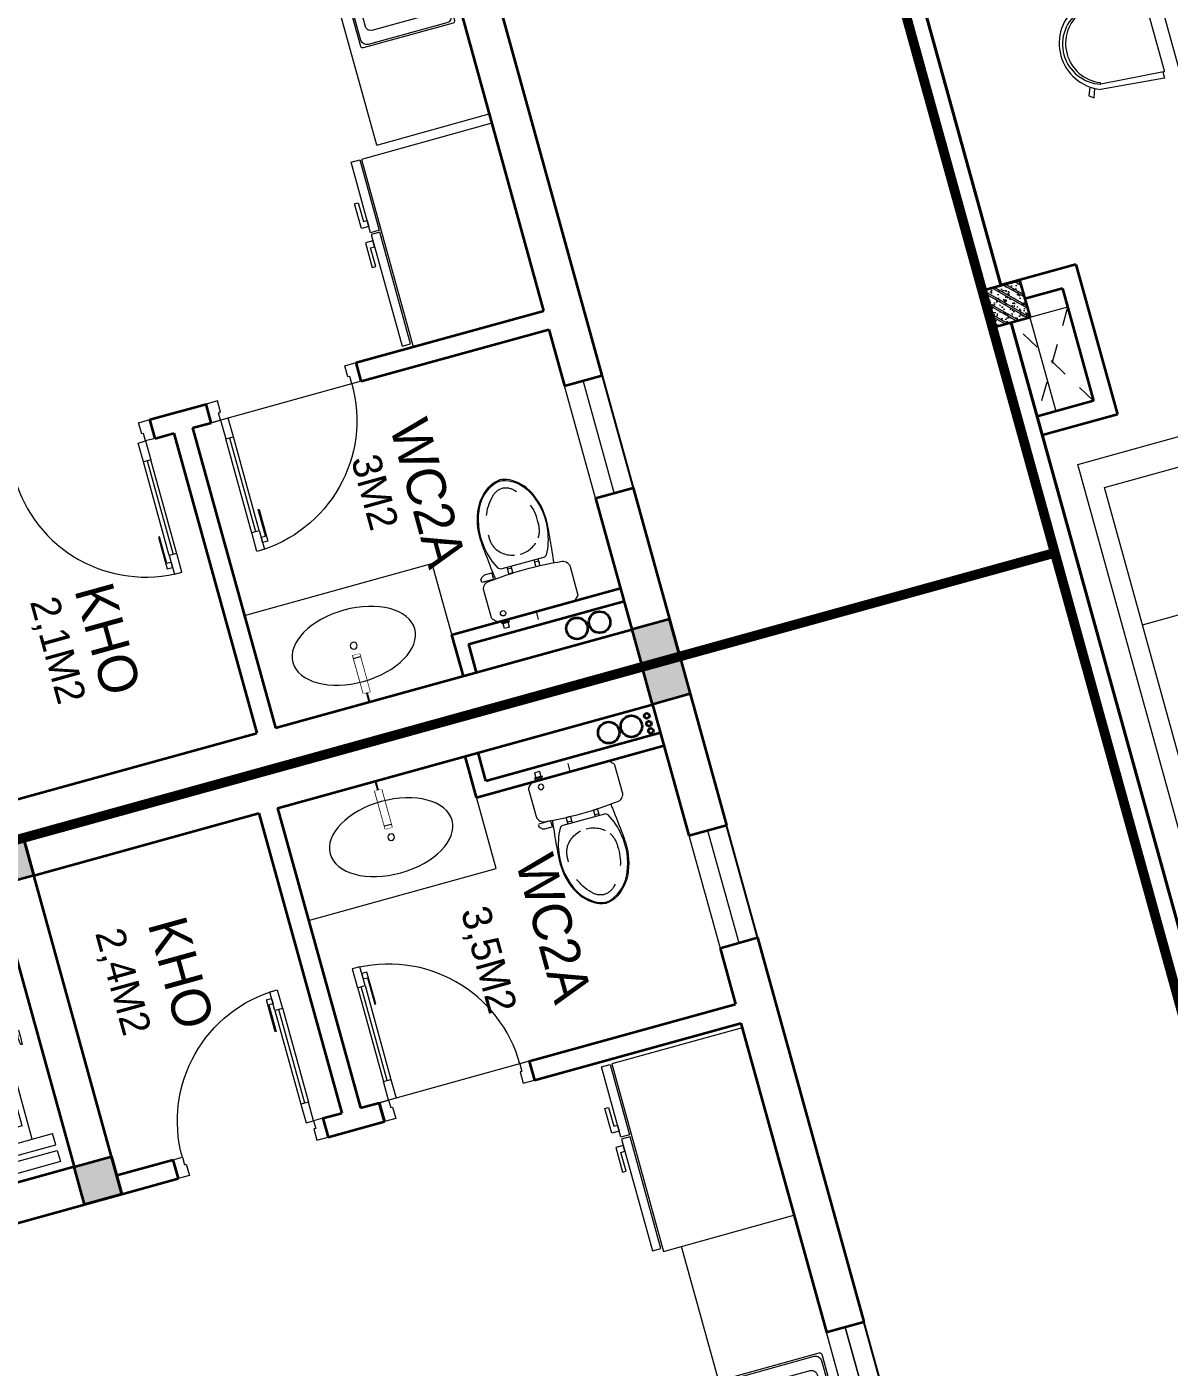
# Model space of a CAD drawing. Header units: metres. Extents: x 568336 to 569219, y 2065964 to 2066430.
# Drawn here: x 568465.94 to 568471.81, y 2066308.08 to 2066314.98 of the extents above; entities that cross this region are included whole.
import ezdxf

# ---------------------------------------------------------------- set-up
doc = ezdxf.new("R2010")
doc.units = ezdxf.units.M
for name, pattern in [('$AUDIT_BAD_LTYPE2', [0]), ('HIDDEN', [0.375, 0.25, -0.125]), ('xref-thap C (mb tang 32-2)$0$HIDDEN', [0.375, 0.25, -0.125])]:
    doc.linetypes.add(name, pattern=pattern)
doc.layers.get('0').update_dxf_attribs({"linetype": 'CONTINUOUS'})
doc.layers.get('DEFPOINTS').update_dxf_attribs({"linetype": 'CONTINUOUS'})
doc.layers.add('-AREA', color=2, linetype='CONTINUOUS', plot=False)
for name, color, linetype, lineweight in [('-CONCRETE', 1, 'CONTINUOUS', 35), ('-DIM', 9, 'CONTINUOUS', 13), ('-DOOR', 137, 'CONTINUOUS', 9), ('-FURNITURE', 46, 'CONTINUOUS', 9), ('-HATCH', 8, 'CONTINUOUS', 5), ('-HIDE', 3, 'HIDDEN', 13), ('-LINE1', 7, 'CONTINUOUS', 18), ('-LINE2', 252, 'CONTINUOUS', 9), ('-STEEL1', 1, 'CONTINUOUS', 35), ('-TEXT', 7, 'CONTINUOUS', 15), ('-WALL', 4, 'CONTINUOUS', 35), ('TEXT25', 2, 'CONTINUOUS', 13)]:
    doc.layers.add(name, color=color, linetype=linetype, lineweight=lineweight)
doc.layers.add('-RANH GIOI LO DAT', color=12, linetype='CONTINUOUS')
doc.styles.add('T1', font='', dxfattribs={"height": 200})
doc.styles.add('vnavanth', font='', dxfattribs={"width": 0.8})
doc.styles.get('T1').set_extended_font_data('VNgeometric Light')
doc.styles.get('vnavanth').set_extended_font_data('.VnAvantH')

# ---------------------------------------------------------------- blocks, each defined once
blk = doc.blocks.new('X-5M-DH-2-CORE$0$A$C75E80C28')
at = {"layer": '-LINE2', "linetype": 'Continuous', "ltscale": 2}
for p, q in [((-510.0000099998433, -21.5000000000291), (-510.0000099998579, -50.60000000000582)), ((-506.8000099998899, -21.5000000000291), (-510.0000099998433, -21.5000000000291)), ((-506.8000099998899, -21.5000000000291), (-506.8000099999044, -50.60000000000582)), ((-456.2000100000296, -56.79999999998836), (-500.6000099999364, -56.80000000001746)), ((-456.2000100000441, -60), (-500.600009999951, -60.0000000000291)), ((-453.2000100000441, -63), (-453.2000100000296, -67)), ((-450.0000099998579, -63), (-450.0000099998433, -67)), ((450.0000100000616, -63), (450.0000100000761, -67)), ((453.200010000015, -63), (453.2000100000296, -67)), ((456.2000100000296, -56.79999999998836), (500.6000100000529, -56.79999999998836)), ((456.200010000015, -60), (500.6000100000383, -60)), ((506.8000100001227, -21.5), (510.0000100000761, -21.5)), ((506.8000100001227, -21.5), (506.8000100001082, -50.59999999997672)), ((510.0000100000761, -21.5), (510.0000100000616, -50.59999999997672)), ((-556.8000102631631, -112.4999999912397), (-560.0000102631166, -112.4999999912397)), ((-510.0000099998579, -108.5000000000291), (-510.0000099998433, -79.39999999999418)), ((-506.8000099999044, -108.5000000000291), (-506.8000099998899, -79.39999999999418)), ((-456.2000100000296, -70), (-500.6000099999364, -70.0000000000291)), ((-456.2000100000296, -73.19999999995343), (-500.6000099999364, -73.19999999998254)), ((456.2000100000296, -70), (500.6000100000529, -70)), ((456.2000100000296, -73.19999999995343), (500.6000100000529, -73.19999999995343)), ((456.800009736864, -112.4999999912397), (460.0000097368174, -112.4999999912397)), ((506.8000100001227, -108.5), (506.8000100001227, -79.39999999996508)), ((510.0000100000761, -108.5), (510.0000100000761, -79.39999999996508)), ((-731.0000002632733, -148.9999999649008), (730.9999997367267, -148.9999999649299)), ((-731.0000002698944, -1304.999999934109), (-731.0000002632733, -148.9999999649008)), ((-700.0000002632733, -178.9999999649008), (699.9999997367267, -178.9999999649299)), ((-700.0000002699089, -1224.999999934109), (-700.0000002632733, -178.9999999649008)), ((699.9999997300911, -1224.999999934109), (699.9999997367267, -178.9999999649299)), ((730.9999997301056, -1304.999999934109), (730.9999997367267, -148.9999999649299)), ((-700.0000002699089, -1224.999999934109), (-400.0000002699089, -1224.999999934138)), ((-400.0000002698944, -1304.999999934138), (-400.0000002699089, -1224.999999934138)), ((699.9999997300911, -1224.999999934109), (399.9999997300911, -1224.999999934109)), ((399.9999997301056, -1304.999999934109), (399.9999997300911, -1224.999999934109)), ((839.9999997301056, -1304.999999934109), (-840.0000002698944, -1304.999999934109)), ((-840.0000002698944, -1364.999999934109), (-840.0000002698944, -1304.999999934109)), ((424.9999997301056, -1308.999999934109), (-425.0000002698944, -1308.999999934109)), ((-425.0000002699089, -1342.999999934109), (-425.0000002698944, -1308.999999934109)), ((-2.6989437174052e-07, -1308.999999934109), (-2.699089236557484e-07, -1342.999999934109)), ((424.9999997300911, -1342.999999934109), (424.9999997301056, -1308.999999934109)), ((839.9999997301056, -1364.999999934109), (839.9999997301056, -1304.999999934109)), ((839.9999997301056, -1364.999999934109), (-840.0000002698944, -1364.999999934109)), ((424.9999997300911, -1342.999999934109), (-425.0000002699089, -1342.999999934109)), ((839.9999997301056, -1394.999999934109), (-840.0000002698944, -1394.999999934109)), ((-840.0000002698944, -1394.999999934109), (-840.0000002698944, -1454.999999934109)), ((429.9999997300911, -1405.999999934138), (-430.0000002699089, -1405.999999934109)), ((-430.0000002699089, -1405.999999934109), (-430.0000002698944, -1445.999999934109)), ((429.9999997301056, -1445.999999934138), (-430.0000002698944, -1445.999999934109)), ((-2.699089236557484e-07, -1405.999999934109), (-2.6989437174052e-07, -1445.999999934109)), ((429.9999997300911, -1405.999999934138), (429.9999997301056, -1445.999999934138)), ((839.9999997301056, -1394.999999934109), (839.9999997301056, -1454.999999934109)), ((-840.0000002698944, -1454.999999934109), (-435.0000002698944, -1454.999999934109)), ((-435.0000002698944, -1449.999999934109), (-435.0000002699089, -1459.999999934109)), ((-435.0000002698944, -1449.999999934109), (-400.0000002698944, -1449.999999934138)), ((-435.0000002699089, -1459.999999934109), (-425.0000002699089, -1459.999999934109)), ((-435.0000002698653, -1489.999999934109), (-435.0000002698653, -1499.999999934109)), ((-435.0000002698653, -1489.999999934109), (-425.0000002698653, -1489.999999934109)), ((-435.0000002698653, -1499.999999934109), (-400.0000002698653, -1499.999999934138)), ((-433.4000002698012, -1451.599999934086), (-433.4000002698012, -1458.399999934074)), ((-433.4000002698012, -1451.599999934086), (-401.6000002697547, -1451.599999934086)), ((-433.4000002698012, -1458.399999934074), (-425.0000002698944, -1458.399999934074)), ((-433.4000002697721, -1491.599999934086), (-433.4000002697721, -1498.399999934074)), ((-433.4000002697721, -1491.599999934086), (-425.0000002698653, -1491.599999934086)), ((-433.4000002697721, -1498.399999934074), (-401.6000002697256, -1498.399999934074)), ((-425.0000002698944, -1458.399999934074), (-425.0000002699089, -1459.999999934109)), ((-425.0000002698653, -1489.999999934109), (-425.0000002698653, -1491.599999934086)), ((-401.6000002697547, -1451.599999934086), (-401.6000002697256, -1498.399999934074)), ((399.9999997301056, -1449.999999934109), (-400.0000002698944, -1449.999999934138)), ((-400.0000002698944, -1449.999999934138), (-400.0000002698653, -1499.999999934138)), ((399.9999997301056, -1449.999999934109), (399.9999997301347, -1499.999999934109)), ((434.9999997301056, -1449.999999934109), (399.9999997301056, -1449.999999934109)), ((434.9999997301347, -1499.999999934109), (399.9999997301347, -1499.999999934109)), ((401.5999997301988, -1451.599999934086), (401.5999997302279, -1498.399999934074)), ((433.3999997302453, -1451.599999934086), (401.5999997301988, -1451.599999934086)), ((433.3999997302744, -1498.399999934074), (401.5999997302279, -1498.399999934074)), ((433.3999997302453, -1458.399999934074), (424.9999997301056, -1458.399999934074)), ((424.9999997301056, -1458.399999934074), (424.9999997301056, -1459.999999934109)), ((434.9999997301056, -1459.999999934109), (424.9999997301056, -1459.999999934109)), ((424.9999997301347, -1489.999999934109), (424.9999997301347, -1491.599999934086)), ((434.9999997301347, -1489.999999934109), (424.9999997301347, -1489.999999934109)), ((433.3999997302744, -1491.599999934086), (424.9999997301347, -1491.599999934086)), ((433.3999997302453, -1451.599999934086), (433.3999997302453, -1458.399999934074)), ((433.3999997302744, -1491.599999934086), (433.3999997302744, -1498.399999934074)), ((434.9999997301056, -1449.999999934109), (434.9999997301056, -1459.999999934109)), ((839.9999997301056, -1454.999999934109), (434.9999997301056, -1454.999999934109)), ((434.9999997301347, -1489.999999934109), (434.9999997301347, -1499.999999934109))]:
    blk.add_line(p, q, dxfattribs=at)
for points in [[(-450.0000000000146, 0), (-450, -130), (450, -130), (449.9999999999854, 0)], [(-200, -29), (200.0000000001164, -29), (200.0000000001164, -101), (-200, -101)], [(-36.0000002632587, -583.9999999649008), (35.9999997367413, -583.9999999649008), (35.99999973675585, -983.9999999649008), (-36.00000026324415, -983.9999999649008)]]:
    blk.add_lwpolyline(points, close=True, dxfattribs=at)
for points in [[(-780.0000002632587, -788.9999999649008), (-751.0000002632587, -788.9999999649299, 0.414213562373095), (-750.0000002632733, -787.9999999649008), (-750.0000002632587, -783.9999999649008), (-750.0000002632587, -779.9999999649008, 0.414213562373095), (-751.0000002632733, -778.9999999649299), (-780.0000002632733, -778.9999999649881, -0.2569775838576673), (-784.1207396915852, -781.9399999648449), (-797.9000002631656, -781.939999964874, -0.414213562373095), (-800.9000002631656, -778.939999964874), (-804.0000002632587, -749.4999999649008, 0.414213562373095), (-807.0000002632587, -746.4999999649008), (-812.0000002632587, -746.4999999649008), (-812.0000002632587, -783.9999999649008), (-812.0000002632587, -821.4999999649008), (-807.0000002632587, -821.4999999649008, 0.414213562373095), (-804.0000002632587, -818.4999999649008), (-800.9000002631656, -789.0599999648693, -0.414213562373095), (-797.9000002631656, -786.0599999648693), (-784.1207396915852, -786.0599999648402, -0.2569775838576673), (-780.0000002632587, -788.9999999647553)], [(779.9999997367413, -788.9999999649299), (750.9999997367413, -788.9999999649008, -0.414213562373095), (749.9999997367267, -787.9999999649299), (749.9999997367413, -783.9999999649299), (749.9999997367413, -779.9999999649299, -0.414213562373095), (750.9999997367267, -778.9999999649008), (779.9999997368432, -778.9999999650172, 0.2569775838576673), (784.1207391653006, -781.939999964874), (797.899999736881, -781.9399999648449, 0.414213562373095), (800.899999736881, -778.9399999648449), (803.9999997367413, -749.4999999649008, -0.414213562373095), (806.9999997367413, -746.4999999649008), (811.9999997367413, -746.4999999649008), (811.9999997367413, -783.9999999649008), (811.9999997367413, -821.4999999649008), (806.9999997367413, -821.4999999649008, -0.414213562373095), (803.9999997367413, -818.4999999649008), (800.899999736881, -789.0599999648402, 0.414213562373095), (797.899999736881, -786.0599999648402), (784.1207391653006, -786.0599999648693, 0.2569775838576672), (779.9999997368577, -788.9999999647844)]]:
    blk.add_lwpolyline(points, format="xyb", dxfattribs=at)
for centre, radius, start, end in [((-500.600009999951, -50.60000000000582), 9.400000000001475, 180, 270), ((-500.600009999951, -50.60000000000582), 6.200000000004374, 180, 270), ((-456.2000100000441, -63), 6.19999999999713, 0, 90), ((-456.2000100000441, -63), 3.000000000000045, 0, 90), ((-456.2000100000296, -67), 6.20000000000076, 270, 0), ((-456.2000100000296, -67), 2.999999999999834, 270, 0), ((456.200010000015, -63), 6.19999999999713, 90, 180), ((456.2000100000296, -67), 6.20000000000076, 180, 270), ((456.200010000015, -63), 3.000000000000045, 90, 180), ((456.2000100000296, -67), 2.999999999999834, 180, 270), ((500.6000100000383, -50.59999999997672), 6.200000000004374, 270, 0), ((500.6000100000383, -50.59999999997672), 9.400000000001475, 270, 0), ((-500.6000099999364, -79.39999999999418), 9.399999999997844, 90, 180), ((-500.6000099999364, -79.39999999999418), 6.19999999999734, 90, 180), ((500.6000100000529, -79.39999999996508), 9.399999999997844, 0, 90), ((500.6000100000529, -79.39999999996508), 6.19999999999734, 0, 90)]:
    blk.add_arc(centre, radius, start, end, dxfattribs=at)
blk = doc.blocks.new('A$C5C575821')
at = {"layer": '-CONCRETE'}
h = blk.add_hatch(color=256, dxfattribs=at)
h.dxf.hatch_style = 1
h.paths.add_polyline_path([(-0.00237559899687767, 200.0000000000146), (-0.00237559899687767, 1.455191522836685e-11), (199.9976244010031, 1.455191522836685e-11), (199.9976244010031, 200.0000000000146)])
blk.add_lwpolyline([(-0.00237559899687767, 1.455191522836685e-11), (199.9976244010031, 1.455191522836685e-11), (199.9976244010031, 200.0000000000146), (-0.00237559899687767, 200.0000000000146)], close=True, dxfattribs=at)
blk = doc.blocks.new('A$C3F71457E')
at = {"layer": '-CONCRETE'}
blk.add_lwpolyline([(-8.760252967476845e-09, -100.0000002632005), (0, 400), (-1500, 400.0000000000582), (-1500.00000001755, -1399.999999999942), (-1.754960976541042e-08, -1400), (-7.895869202911854e-08, -900.0000002632005), (199.9999999912397, -900.0000002982852), (199.9999999824504, -1600), (-1700.00000001755, -1600), (-1700, 600), (200, 600), (199.9999999912397, -100.0000002982852), (6.140908226370811e-08, -100.0000002632005)], dxfattribs=at)
at = {"layer": '-LINE1'}
blk.add_line((-7.895869202911854e-08, -900.0000002632005), (-8.760252967476845e-09, -100.0000002632005), dxfattribs=at)
at = {"layer": '-WALL'}
for p in [(-1699.997624401003, 399.9999999999854), (0.00237559899687767, 399.9999999999854), (-1699.997624401081, -1599.999999999959), (0.002375601565972829, -1600.000000021305)]:
    blk.add_blockref('A$C5C575821', p, dxfattribs=at)
at = {"color": 2, "rotation": 90}
blk.add_blockref('X-5M-DH-2-CORE$0$A$C75E80C28', (-1500.00000000876, -499.9999999999418), dxfattribs=at)
blk = doc.blocks.new('A$C18091ED7')
for p, q in [((9.957147995010018e-09, -42.13376978135784), (0, -3.786117304116488e-07)), ((146.1412317672475, -26.59467297248193), (179.181621938591, -26.59467296488583)), ((146.1412317672475, -26.59467297248193), (146.1412317680188, -30.17859706786112)), ((146.1412317680188, -30.17859706786112), (165.7503655985456, -30.17859706340823)), ((153.0594147269658, -36.79204952501459), (146.1412317680188, -30.17859706786112)), ((152.3191092506386, -2.717133611440659e-07), (152.3191092568413, -26.59467297093943)), ((152.3191092506386, -2.717133611440659e-07), (179.1816219322718, -2.654269337654114e-07)), ((153.0594147269658, -36.79204952501459), (165.7503656001572, -36.79204952192958)), ((153.0594147275151, -39.73033438943094), (153.0594147269658, -36.79204952501459)), ((153.0594147275151, -39.73033438943094), (178.4413164740145, -39.73033438349376)), ((153.0594147275151, -39.73033438943094), (178.4413164740145, -39.73033438349376)), ((153.0594147275151, -39.73033438943094), (153.0594147281554, -42.13376974494895)), ((185.3594994290725, -30.17859705851879), (165.7503655985456, -30.17859706340823)), ((178.4413164733487, -36.79204951884458), (165.7503656001572, -36.79204952192958)), ((185.3594994290725, -30.17859705851879), (178.4413164733487, -36.79204951884458)), ((178.4413164733487, -36.79204951884458), (178.4413164740145, -39.73033438349376)), ((178.4413164740145, -39.73033438349376), (178.4413164746547, -42.1337697392446)), ((179.1816219322718, -2.654269337654114e-07), (179.181621938591, -26.59467296488583)), ((179.181621938591, -26.59467296488583), (185.3594994283012, -26.59467296337243)), ((185.3594994283012, -26.59467296337243), (185.3594994290725, -30.17859705851879)), ((-83.25994817525861, -267.3592828898691), (-83.259948167517, -299.9634285944048)), ((-62.88950393904452, -265.3807882612164), (-81.28145355204106, -265.3807882657275)), ((-60.91100931491019, -267.3592828844266), (-60.91100930728498, -299.9634285889624)), ((60.9110093945892, -267.3592828557594), (60.9110094022144, -299.9634285600623)), ((62.88950401780676, -265.3807882316178), (81.2814536308033, -265.3807882273395)), ((83.25994825493763, -267.3592828505498), (83.25994826256283, -299.9634285550856)), ((165.3959958605519, -261.9873972070927), (165.3959958671003, -289.7349902229907)), ((167.8691141396885, -259.5142789271486), (228.0810223811895, -259.5142789128586)), ((230.5541406641933, -274.3229751045001), (230.5541406613593, -261.9873971916386)), ((-83.25994817257379, -278.4883151478134), (-83.25994817046012, -287.6388527823146)), ((-60.91100930959874, -290.0299398849311), (-83.25994816994717, -290.0299398901407)), ((60.91100939990065, -290.029939856031), (83.25994826024908, -290.0299398510542)), ((83.25994825750604, -278.488315108727), (83.2599482596197, -287.6388527429954)), ((167.8691141472664, -292.2081085020036), (206.7175896017579, -292.2081084926904))]:
    blk.add_line(p, q)
for points in [[(230.0000000517721, -218.5046414944518, -0.1374073801801567), (225.4781190853137, -234.6482587013161), (221.7949787454636, -240.7070387715066, -0.2360805181595358), (198.2560902649639, -255.4947853636986, -0.0519608230665726), (-198.2560901437319, -255.4947854572965, -0.236080518165078), (-221.7949786317113, -240.7070388760185), (-225.4781189743626, -234.6482588077488, -0.1374073801809237), (-229.9999999484608, -218.5046416030382), (-229.9999999831671, -71.98694829508895, -0.1989123673786679), (-226.3782021181105, -63.2431547633314), (-208.8906150607545, -45.75556769772083, -0.1989123673792025), (-200.1468215308087, -42.13376982865157), (9.971699910238385e-09, -42.13376978135784), (200.1468215506357, -42.13376973403501, -0.1989123673792025), (208.8906150822841, -45.75556759897154), (226.3782021480001, -63.24315465634572, -0.1989123673791691), (230.0000000170658, -71.98694818626973)], [(144.14367173758, -618.9627606730501, -0.2124047892419209), (26.30999211127346, -734.491494372196, -0.0276853236339062), (-0.5628229983012716, -738.609219571983, -0.0222792448073508), (-26.30999181118386, -734.4914943844487, -0.2124047892421136), (-144.1436714920528, -618.9627607410075, -0.1427957259999892), (-167.2376623962118, -428.0139674870588, -0.0930051380368448), (-127.9331820271946, -309.1271633332653, -0.2564387014614383), (-111.240849547703, -299.9634286007786), (4.746470949612558e-08, -299.9634285748762), (111.2408496426324, -299.9634285482753, -0.2564387014619951), (127.933182126606, -309.1271632729331, -0.0930051380368741), (167.2376625517572, -428.0139674081001, -0.1427957260000456)]]:
    blk.add_lwpolyline(points, format="xyb", close=True)
at = {"linetype": 'xref-thap C (mb tang 32-2)$0$HIDDEN', "ltscale": 100}
blk.add_lwpolyline([(61.00044987679576, -669.0176259216969, -0.1990312026443698), (1.417429302819073e-07, -698.769823720475, -0.1990312026443799), (-61.00044960746891, -669.0176259504806, -0.2189240232571595), (-131.9321382956405, -478.313622940972, -0.1537914605682739), (-112.4681372026971, -403.989815428853, -0.2367011859554165), (5.876427167095244e-08, -347.5870280214876, -0.2367011859554843), (112.4681373467611, -403.9898153757968, -0.1537914605681893), (131.9321384748619, -478.313622878748, -0.2189240232571754)], format="xyb", close=True, dxfattribs=at)
blk.add_circle((165.7503656100234, -78.39166221523192), 13.90362011701458)
for centre, radius, start, end in [((-81.28145355158267, -267.3592828894034), 1.978494623656905, 90.00000001354867, 180.0000000133402), ((-62.88950393858613, -267.3592828848923), 1.978494623656905, 1.334021322268115e-08, 90.00000001354867), ((62.88950401826514, -267.3592828552937), 1.978494623656905, 90.00000001354867, 180.0000000133402), ((81.28145363126168, -267.3592828510155), 1.978494623656905, 1.334021322268115e-08, 90.00000001354867), ((167.8691141402633, -261.9873972065106), 2.473118279571131, 90.00000001354867, 180.0000000133402), ((228.0810223845983, -274.3229751050822), 2.473118279571131, 320.3122930343796, 1.334021322268115e-08), ((167.8691141466952, -289.7349902224087), 2.473118279571131, 180.0000000133402, 270.0000000135486), ((206.717589598069, -276.6690117186226), 15.53909677420133, 270.0000000135486, 306.4658507565522), ((168.3527972659103, -224.7572911087773), 80.08895368617857, 306.4658507565522, 320.3122930343796)]:
    blk.add_arc(centre, radius, start, end)
for points, knots in [([(-155.6468228230951, -259.4535552573798), (-156.6353001506941, -267.2522313103836), (-164.2940232875517, -328.394745314552), (-169.1545302536251, -385.0939582949213), (-183.68571763406, -527.7705276800843), (-135.602968026873, -679.1126648240606), (-50.29344375100118, -735.2493608418445), (-19.70048385594782, -741.0901266933652), (1.531116140540689e-07, -743.6724421556864)], [130.6139379315478, 130.6139379315478, 130.6139379315478, 130.6139379315478, 152.8521090939923, 311.1293507817257, 417.703951170228, 561.3833927516608, 697.6926317810714, 710.812262267882, 710.812262267882, 710.812262267882, 710.812262267882]), ([(155.6468228994709, -259.4535551877343), (156.6353002305841, -267.2522312389628), (164.2940233960289, -328.3947452375724), (169.1545303888706, -385.0939582149149), (183.6857178367027, -527.7705275934422), (135.6029683008201, -679.1126647599449), (50.29344405157826, -735.2493608178338), (19.70048415924612, -741.0901266841101), (1.530679583083838e-07, -743.6724421554536)], [130.613937934949, 130.613937934949, 130.613937934949, 130.613937934949, 152.8521090939923, 311.1293507817257, 417.703951170228, 561.3833927516608, 697.6926317810714, 710.812262267882, 710.812262267882, 710.812262267882, 710.812262267882])]:
    blk.add_open_spline(points, degree=3, knots=knots)
blk = doc.blocks.new('Sink_Cicle')
blk.add_lwpolyline([(17.49999987077899, -50.00226151314564), (-17.49999987077899, -49.99773848685436), (-17.51615354442038, -252.2967581441626), (17.48384613892995, -252.3012811850058)], close=True)
blk.add_circle((0, -300), 17.5)
at = {"layer": 'DEFPOINTS'}
blk.add_line((0, -100), (0, 0), dxfattribs=at)
blk.add_wipeout([(17.499999870775355, -50.00226151314928), (-17.49999987078263, -49.99773848685436), (-17.516153544427652, -252.29675814416623), (17.48384613892631, -252.3012811850058)])
at = {"layer": '-FURNITURE', "linetype": 'Continuous'}
blk.add_ellipse((0, -300), major_axis=(-325, 0), ratio=0.5846153846153846, dxfattribs=at)
blk.add_line((-17.51421511289664, -237.2967582757119), (17.48578462866135, -237.3012813020032))
blk = doc.blocks.new('*U18')
at = {"linetype": '$AUDIT_BAD_LTYPE2'}
for p, q in [((70, 100), (69.99999999999999, 599.9999999999982)), ((89.99999999999999, 599.9999999999982), (90, 100))]:
    blk.add_line(p, q, dxfattribs=at)
for points in [[(49.99999999999999, 599.9999999999982), (89.99999999999999, 599.9999999999982), (89.99999999999999, 699.9999999999982), (49.99999999999999, 699.9999999999982), (49.99999999999999, 599.9999999999982)], [(49.99999999999999, 602.9059272893337), (50, 100)], [(50, 100), (90, 100), (90, 0), (50, 0), (50, 100)]]:
    blk.add_lwpolyline(points)
for points in [[(118.2698876160139, 494.5156181119073), (118.2698876160139, 664.1349438079906), (89.99999999999999, 664.1349438079906), (89.99999999999999, 635.8650561920058), (112.6159100928053, 635.8650561920058), (112.6159100928053, 494.5156181119073)], [(0, 0), (50, 0), (50, -40), (60, -40), (60, -100.0001724930698), (0, -100.0001724930698)], [(799.9999999999982, 7.105427357601134e-15), (749.9999999999982, 7.105427357601134e-15), (749.9999999999982, -40), (739.9999999999982, -40), (739.9999999999982, -100.0001724930698), (799.9999999999982, -100.0001724930698)]]:
    blk.add_lwpolyline(points, close=True)
at = {"linetype": '$AUDIT_BAD_LTYPE2', "ltscale": 0.3}
blk.add_arc((50, 0), 699.9999999999982, 0, 90, dxfattribs=at)
blk = doc.blocks.new('A$C14986441')
at = {"ltscale": 3}
for p, q in [((-250.0000004096655, 420.0579938191804), (-250.0000000046566, -419.9420061808196)), ((239.9999995855615, 430.0579940553871), (-240.0000004144385, 430.0579938240116)), ((249.9999999953434, -419.9420059388503), (249.9999995903345, 420.0579940611497)), ((169.9999996216502, 355.0579940216267), (-170.0000003783498, 355.0579938577721)), ((-200.0000003639143, 325.0579938432784), (-200.0000002492452, 87.48440071480582)), ((199.9999997507548, 87.48440090671647), (199.9999996360857, 325.0579940361204)), ((-191.2132036748226, 66.27119728422258), (-148.7867967832135, 23.84479043312604)), ((-127.5735933431424, 15.05799387820298), (127.5735929142684, 15.05799400119577)), ((148.7867963454919, 23.84479057660792), (191.213203196472, 66.27119746763492)), ((-191.2132036109688, -66.15520958823618), (-148.7867967602797, -23.72880269627785)), ((-127.5735933287069, -14.94200612179702), (127.5735929288203, -14.94200599880423)), ((148.7867963684257, -23.72880255279597), (191.2132032602094, -66.15520940389251)), ((-200.0000000505825, -324.9420061567216), (-200.0000001650769, -87.36841302824905)), ((199.9999998349231, -87.36841283540707), (199.9999999494175, -324.9420059638796)), ((169.9999999639113, -354.9420059783733), (-170.0000000360887, -354.9420061422279)), ((-240, -429.9420061759884), (240, -429.9420059446129))]:
    blk.add_line(p, q, dxfattribs=at)
blk.add_lwpolyline([(239.9999999807333, -389.9420059446129), (239.99999960477, 390.0579940553871, 0.414213562373095), (209.9999995903345, 420.0579940408934), (-210.0000004096655, 420.0579938384471, 0.414213562373095), (-240.00000039523, 390.0579938240116), (-240.0000000192667, -389.9420061759884, 0.414213562373095), (-210.0000000046566, -419.9420061615529), (209.9999999953434, -419.9420059591066, 0.414213562373095)], format="xyb", close=True, dxfattribs=at)
for centre, radius in [((-2.675224095582962e-07, 125.0579939396703), 40), ((-2.675224095582962e-07, 125.0579939396703), 35), ((-185.5000002072193, 0.05799385026330128), 17.5), ((185.4999997927807, 0.05799402913544327), 17.5), ((-1.469743438065052e-07, -124.9420060603297), 40), ((-1.469743438065052e-07, -124.9420060603297), 35)]:
    blk.add_circle(centre, radius, dxfattribs=at)
for centre, radius, start, end in [((-240.0000004096655, 420.0579938240116), 10, 90.00000002668041, 180.0000000266804), ((239.9999995903345, 420.0579940553871), 10, 2.668042644536231e-08, 90.00000002668041), ((-170.0000003639143, 325.0579938577721), 30, 90.00000002668041, 180.0000000266804), ((169.9999996360857, 325.0579940216267), 30, 2.668042644536231e-08, 90.00000002668041), ((-170.0000002492452, 87.48440073023085), 30, 180.0000000266804, 225.0000000235824), ((169.9999997507548, 87.48440089315409), 30, 315.0000000235823, 2.668042644536231e-08), ((-127.5735933576361, 45.05799387820298), 30, 225.0000000235824, 270.0000000266804), ((127.5735928997747, 45.05799400119577), 30, 270.0000000266804, 315.0000000235823), ((-170.0000001650769, -87.36841301375534), 30, 135.0000000235824, 180.0000000266804), ((-127.5735933142714, -44.94200612179702), 30, 90.00000002668041, 135.0000000235824), ((127.5735929432558, -44.94200599880423), 30, 45.00000002358239, 90.00000002668041), ((169.9999998349231, -87.36841284896946), 30, 2.668042644536231e-08, 45.00000002358239), ((-170.0000000505825, -324.9420061422279), 30, 180.0000000266804, 270.0000000266804), ((169.9999999494175, -324.9420059783733), 30, 270.0000000266804, 2.668042644536231e-08), ((-240.0000000046566, -419.9420061759884), 10, 180.0000000266804, 270.0000000266804), ((239.9999999953434, -419.9420059446129), 10, 270.0000000266804, 2.668042644536231e-08)]:
    blk.add_arc(centre, radius, start, end, dxfattribs=at)
blk = doc.blocks.new('A$C55AD6C8F')
at = {"ltscale": 3}
for p, q in [((-750, 623.9554341743351), (-750, 1000.000000000058)), ((-750, 1000.000000000058), (-704.3477934409166, 1000.000000000058)), ((-704.3477934409166, 1000.000000000058), (-704.3477934409166, 623.9554341743351)), ((0, 1000), (-695.2173631351907, 1000.000000000058)), ((-695.2173631351907, 1000.000000000058), (-695.2173631351907, 5.820766091346741e-11)), ((0, 0), (0, 1000)), ((-704.3477934409166, 623.9554341743351), (-749.9999999999418, 623.9554341743351)), ((-750, 613.395983129798), (-750, 17.63542316207895)), ((-704.3477934409166, 613.395983129798), (-749.9999999999418, 613.3959831297398)), ((-704.3477934409166, 17.63542316207895), (-704.3477934409166, 613.395983129798)), ((-750, 17.63542316207895), (-704.3477934409166, 17.63542316207895)), ((-695.2173631351907, 5.820766091346741e-11), (0, 0))]:
    blk.add_line(p, q, dxfattribs=at)
at = {"ltscale": 3, "elevation": -2.790667130434782e-09}
for points in [[(-750.0000000003492, 688.433921672462), (-750.0000000003492, 656.9339216743247), (-790.097850547405, 656.9339216743247), (-790.097850547405, 788.4142628387199), (-770.7718286834424, 788.4142628387199), (-770.7718286834424, 688.433921672462)], [(-750.0000000003492, 548.917495631671), (-750.0000000003492, 580.4174956298084), (-790.097850547405, 580.4174956298084), (-790.097850547405, 448.9371544654132), (-770.7718286834424, 448.9371544654132), (-770.7718286834424, 548.917495631671)]]:
    blk.add_lwpolyline(points, close=True, dxfattribs=at)
blk = doc.blocks.new('M37-T2')
at = {"layer": '-CONCRETE'}
for centre, radius in [((195972.0180221314, -1352519.460831581, 5.66516857499076e-09), 13), ((196013.7674401475, -1352519.460831581, 5.66516857499076e-09), 13), ((196052.0374270971, -1352519.460831581, 5.66516857499076e-09), 13), ((196002.8447801054, -1352609.957639678, 5.66516857499076e-09), 55), ((196002.8447801054, -1352730.800089884, 5.66516857499076e-09), 55)]:
    blk.add_circle(centre, radius, dxfattribs=at)
at = {"layer": '-DOOR'}
for p, q in [((200873.019542716, -1352275.173793325), (199273.019542716, -1352275.173793325)), ((200873.019542716, -1352375.173793325), (199273.019542716, -1352375.173793325)), ((199273.0195427014, -1352375.184896399), (200873.0195427164, -1352375.222798281)), ((200873.019542716, -1352475.173793325), (199273.019542716, -1352475.173793325))]:
    blk.add_line(p, q, dxfattribs=at)
for points in [[(197222.9908439988, -1352275.173793324), (196622.9789040909, -1352275.173793324), (196622.9789040909, -1352475.173793324), (197222.9908439988, -1352475.173793324)], [(199273.0195427013, -1352475.361049476), (200873.019542709, -1352475.328749622), (200873.019542709, -1352275.286356109), (199273.0195427013, -1352275.318655964)]]:
    blk.add_lwpolyline(points, close=True, dxfattribs=at)
blk.add_lwpolyline([(196622.9789040909, -1352375.173793324), (197222.9834781579, -1352375.217969191)], dxfattribs=at)
at = {"layer": '-FURNITURE'}
blk.add_line((202522.9836546928, -1353075.173793309), (198649.1378883422, -1353075.173793309), dxfattribs=at)
blk.add_lwpolyline([(196522.9836552938, -1353475.173793329), (195922.9836552938, -1353475.173793329), (195922.9836552938, -1354475.173793329), (196522.9836552938, -1354475.173793329)], close=True, dxfattribs=at)
at = {"layer": '-HATCH'}
blk.add_line((197523.0600956953, -1353575.173793322), (197523.0600956816, -1354375.173793322), dxfattribs=at)
at = {"layer": '-RANH GIOI LO DAT', "linetype": 'HIDDEN', "ltscale": 10, "const_width": 50}
blk.add_lwpolyline([(195722.9836552938, -1350275.173794278), (195722.9836552938, -1370482.229244717), (201723.0986624559, -1370441.53254939), (206722.9836548318, -1365407.620066651), (206722.9836552938, -1350275.173794278)], close=True, dxfattribs=at)
at = {"layer": '-WALL'}
for p, q in [((195722.9836552938, -1352275.173793324), (195722.9812796899, -1369247.808539978)), ((195722.9836552938, -1352275.173793324), (196622.9789040909, -1352275.173793342)), ((196622.9789040909, -1352475.173793342), (196622.9789040909, -1352275.173793342)), ((197222.976118822, -1352475.173793342), (197222.9908439988, -1352275.173793324)), ((197222.9908439988, -1352275.173793324), (199273.0195427013, -1352275.344896095)), ((199273.0195427011, -1352475.344896097), (199273.0195427013, -1352275.344896095)), ((195922.9836552938, -1354475.173793329), (195922.9836552938, -1352475.173793324)), ((195922.9836552938, -1352475.173793324), (196622.9789040909, -1352475.173793342)), ((196072.983655319, -1353405.173787419), (196072.983655319, -1352475.173787417)), ((196142.983655319, -1353475.173787419), (196142.9836553191, -1352475.173787419)), ((197222.976118822, -1352475.173793342), (197523.060181942, -1352475.173793342)), ((197523.060181942, -1353575.173793322), (197523.060181942, -1352475.173793342)), ((197623.060181942, -1353575.173793322), (197623.060181942, -1352475.173793342)), ((197623.060181942, -1352475.173793342), (199273.0195427011, -1352475.173793325)), ((196072.983655319, -1353405.173787419), (195922.983655319, -1353405.173787419)), ((196142.983655319, -1353475.173787419), (195922.9836553191, -1353475.173787419)), ((197523.060181942, -1353575.173793322), (197623.060181942, -1353575.173793322)), ((197523.0601819419, -1354475.17379332), (197523.0601819419, -1354375.173793321)), ((197623.0601819418, -1354375.173793323), (197523.0601819418, -1354375.173793321)), ((197523.060181942, -1354375.173793322), (197623.0602681884, -1354375.173793323)), ((197623.0601819419, -1354675.173793318), (197623.0601819419, -1354375.173793323)), ((195922.9836552938, -1354475.173793329), (197523.0601819419, -1354475.17379332)), ((195922.9836552938, -1355775.173793324), (195922.9836552938, -1354575.17379333)), ((195922.9836552943, -1354575.173793329), (197523.0601819425, -1354575.17379332)), ((197523.060181942, -1354675.173793318), (197523.060181942, -1354575.17379332)), ((197523.060181942, -1354675.173793318), (197623.0601819419, -1354675.173793318)), ((197523.060181942, -1355775.173793324), (197523.060181942, -1355475.173793318)), ((197523.060181942, -1355475.173793318), (197623.060181942, -1355475.173793318)), ((197623.060181942, -1355775.173793324), (197623.060181942, -1355475.173793318))]:
    blk.add_line(p, q, dxfattribs=at)
at = {"layer": '-DOOR', "rotation": 90.00000000000001}
blk.add_blockref('*U18', (197523.0600956953, -1354375.173793322), dxfattribs=at)
at = {"layer": '-DOOR', "xscale": -1, "rotation": 90}
blk.add_blockref('*U18', (197523.0600956953, -1354675.173793318), dxfattribs=at)
at = {"layer": '-FURNITURE', "rotation": 90.00000000000001}
blk.add_blockref('A$C55AD6C8F', (198649.1378883422, -1352475.173793334), dxfattribs=at)
at = {"layer": '-FURNITURE', "xscale": -1, "rotation": 90}
for name, p in [('A$C14986441', (199795.4753247778, -1352778.353670624)), ('A$C18091ED7', (196100.8498855141, -1352975.173793314))]:
    blk.add_blockref(name, p, dxfattribs=at)
at = {"layer": '-WALL', "xscale": -1}
blk.add_blockref('A$C5C575821', (195922.9789040909, -1352475.173793324), dxfattribs=at)
at = {"layer": '-WALL', "xscale": -1, "rotation": 180}
blk.add_blockref('A$C3F71457E', (197423.0601819651, -1357375.173793324), dxfattribs=at)
at = {"layer": '-TEXT', "color": 2, "style": 'vnavanth'}
for s, p in [('wc2a', (196511.338412515, -1353370.784564303)), ('kho', (196318.5226924559, -1355277.874717635))]:
    blk.add_text(s, height=199.9591899200177, dxfattribs=at).set_placement(p)
at = {"layer": 'TEXT25', "style": 'T1'}
for s, p in [('3,5M2', (196684.945758192, -1353709.284774581)), ('2,4M2', (196292.563523241, -1355550.982646431))]:
    blk.add_text(s, height=150, rotation=1.005123984043621e-08, dxfattribs=at).set_placement(p)
at = {"layer": '-FURNITURE', "xscale": -1, "rotation": 90}
blk.add_blockref('Sink_Cicle', (195922.9836552938, -1353952.245465105), dxfattribs=at)
at = {"layer": '-AREA'}
blk.add_lwpolyline([(195722.9812796899, -1369247.808539978), (198513.8138497105, -1369247.808539949), (198513.8138496951, -1368047.808539949), (200731.6048980533, -1368047.80853992), (202722.9836546984, -1366204.586641648), (202723.2646447622, -1363275.102546204), (203722.5042177856, -1363275.261674802), (203722.984976209, -1357775.173793315), (202722.9836546984, -1357775.173793315), (202722.9836546984, -1352275.173793324), (195722.9812796899, -1352275.173793324)], close=True, dxfattribs=at)
blk = doc.blocks.new('M38-T2')
at = {"layer": '-CONCRETE'}
for centre in [(204650.1543877928, -1419321.189174628, 5.66516857499076e-09), (204650.1543877928, -1419442.031624833, 5.66516857499076e-09)]:
    blk.add_circle(centre, 55, dxfattribs=at)
at = {"layer": '-DOOR'}
blk.add_lwpolyline([(203430.0035724919, -1418971.489460939), (204030.0155123998, -1418971.489460939), (204030.0155123998, -1419171.489460939), (203430.0035724919, -1419171.489460939)], close=True, dxfattribs=at)
blk.add_lwpolyline([(204030.0155123998, -1419071.489460939), (203430.0109383327, -1419071.533636806)], dxfattribs=at)
at = {"layer": '-FURNITURE'}
for q in [(201980.0099789483, -1419171.517042676), (198130.0155123936, -1419771.550719448)]:
    blk.add_line((201980.0155124794, -1419771.550719448), q, dxfattribs=at)
blk.add_lwpolyline([(204130.0155124958, -1420071.489461015), (204730.0155124958, -1420071.489461015), (204730.0155124958, -1421071.489461461), (204130.0155124958, -1421071.489461461)], close=True, dxfattribs=at)
at = {"layer": '-HATCH'}
blk.add_line((203130.0156849725, -1420171.489461458), (203130.0156850021, -1420971.489461458), dxfattribs=at)
at = {"layer": '-RANH GIOI LO DAT', "linetype": 'HIDDEN', "ltscale": 10, "const_width": 50}
blk.add_lwpolyline([(195930.0155116593, -1416971.489460663), (195930.0155121212, -1437239.588784412), (204930.0155121212, -1437178.544911579), (204930.015512598, -1416971.48946114)], close=True, dxfattribs=at)
at = {"layer": '-WALL'}
for p, q in [((201379.9484475625, -1418971.360748226), (203430.0035724919, -1418971.489460939)), ((203430.0182976687, -1419171.489460939), (203430.0035724919, -1418971.489460939)), ((204030.0155123998, -1418971.489460939), (204930.0155123998, -1418971.489460939)), ((204030.0155123998, -1419171.489460939), (204030.0155123998, -1418971.489460939)), ((204930.0155124794, -1434778.489702751), (204930.0155124794, -1418971.489461018)), ((201379.9484475774, -1419171.548004378), (203029.8813827469, -1419171.489460939)), ((203129.8813827469, -1419171.489460939), (203430.0182976687, -1419171.489460939)), ((204030.0155123998, -1419171.489460939), (204730.0155123998, -1419171.489460939)), ((204510.0155125792, -1420071.489460804), (204510.0155125792, -1419171.489460762)), ((204580.0155125792, -1420001.489460804), (204580.0155125792, -1419171.489460763)), ((204580.0155125792, -1420001.489460804), (204730.0155125792, -1420001.489460804)), ((204510.0155125792, -1420071.489460804), (204730.0155125791, -1420071.489460804)), ((203130.0156849725, -1420171.489461458), (203030.0156849725, -1420171.489461461)), ((203130.0156850021, -1420971.489461458), (203030.0155124795, -1420971.489461461)), ((203130.0156850021, -1421271.489461465), (203030.0156850021, -1421271.489461462))]:
    blk.add_line(p, q, dxfattribs=at)
at = {"layer": '-WALL', "linetype": 'Continuous', "ltscale": 10}
for p, q in [((203030.0155124794, -1420171.489461458), (203030.0155124795, -1419171.489460997)), ((203130.0155124794, -1420171.489461458), (203130.0155124795, -1419171.489460997)), ((204730.0155124795, -1421071.489461461), (204730.0155124794, -1419171.489461015)), ((203030.0155124795, -1421271.489461465), (203030.0155124795, -1420971.489461461)), ((203130.0155124795, -1421071.489461461), (203130.0155124794, -1420971.489461458)), ((203130.0155124795, -1421071.489461461), (204730.0155124795, -1421071.489461461)), ((203130.0155124795, -1421171.489461461), (204730.0155124794, -1421171.489461461)), ((203130.0155124795, -1421271.489461465), (203130.0155124795, -1421171.489461461)), ((204730.0155124794, -1422471.489460254), (204730.0155124795, -1421171.489461461))]:
    blk.add_line(p, q, dxfattribs=at)
at = {"layer": '-DOOR', "xscale": -1, "rotation": 270}
blk.add_blockref('*U18', (203130.0156849725, -1420971.489461458), dxfattribs=at)
at = {"layer": '-DOOR', "rotation": 270}
blk.add_blockref('*U18', (203130.0156849725, -1421271.489461465), dxfattribs=at)
at = {"layer": '-FURNITURE', "xscale": -1, "rotation": 90}
blk.add_blockref('A$C14986441', (201050.0716473779, -1419465.885739715), dxfattribs=at)
at = {"layer": '-FURNITURE'}
for name, p, rotation in [('A$C55AD6C8F', (203030.0155124795, -1419171.489460997), 90.00000000000001), ('A$C18091ED7', (204552.149282377, -1419621.489461005), 270)]:
    blk.add_blockref(name, p, dxfattribs=dict(at, rotation=rotation))
at = {"layer": '-WALL'}
blk.add_blockref('A$C5C575821', (204730.0178880784, -1419171.489461015), dxfattribs=at)
at = {"layer": '-TEXT', "color": 2, "style": 'vnavanth'}
for s, p in [('wc2A', (203388.5565690508, -1420094.129798864)), ('kho', (203770.3336317845, -1421879.686094074))]:
    blk.add_text(s, height=199.9591899200177, dxfattribs=at).set_placement(p)
at = {"layer": 'TEXT25', "style": 'T1'}
for s, p in [('3M2', (203502.1688620738, -1420330.081030481)), ('2,1M2', (203767.6724910119, -1422115.637325692))]:
    blk.add_text(s, height=150, rotation=359.9999999899487, dxfattribs=at).set_placement(p)
at = {"layer": '-FURNITURE', "xscale": -1, "rotation": 270}
blk.add_blockref('Sink_Cicle', (204730.0155124957, -1420571.489461238), dxfattribs=at)
at = {"layer": '-AREA'}
blk.add_lwpolyline([(204930.0069767354, -1435945.201767279), (202121.8044201497, -1435945.200355076), (202121.8119221884, -1434744.52213244), (197930.7486434749, -1434744.523915252), (197929.1923407231, -1429671.822971949), (196930.2090501255, -1429671.982059734), (196930.2090501255, -1424171.982059734), (197930.0106032764, -1424171.939304921), (197930.0106032764, -1418971.489460939), (204930.0155125508, -1418971.489461104)], close=True, dxfattribs=at)
blk = doc.blocks.new('SOFA 2500')
at = {"layer": '-FURNITURE'}
for p, q in [((267948.7536068321, 8788.429872642053), (268648.7536068321, 8788.429872642053)), ((267948.7536068321, 8055.096539308724), (268648.7536068321, 8055.096539308724))]:
    blk.add_line(p, q, dxfattribs=at)
for points in [[(267848.7536068321, 9671.763205975389), (268648.7536068321, 9671.763205975389), (268648.7536068321, 7171.763205975389), (267848.7536068321, 7171.763205975389)], [(267948.7536068321, 9521.763205975389), (268648.7536068321, 9521.763205975389), (268648.7536068321, 7321.763205975389), (267948.7536068321, 7321.763205975389)]]:
    blk.add_lwpolyline(points, close=True, dxfattribs=at)
blk = doc.blocks.new('ghe 400')
blk.add_wipeout([(-230.18867924437518, 7.547169807400223), (-200.0000000009204, 309.4339622607183), (-194.44181669050522, 322.2332054417873), (-188.77143577672973, 333.36406349605613), (-230.1886792450075, 347.1698113182533), (-215.09433962401909, 369.81132075100254), (-175.84824801372565, 354.11288410781253), (-147.27426522626547, 387.0010055543705), (-125.46553694424324, 404.94054309733156), (-96.60556802359702, 422.40516945156014), (-61.06395139734923, 436.467637745561), (-31.892588169287592, 442.9389499862957), (1.810754054732115, 445.3084971378314), (25.363171995651783, 443.81574772336876), (48.970076927283344, 439.66838338456614), (69.6070613605525, 433.74376242779385), (91.94279312028607, 424.6786215899938), (114.72942051153655, 412.1693786348003), (126.97826376540934, 403.84447503656156), (140.4397397866892, 393.1503139008121), (154.96338411631473, 379.40719171667274), (166.56400400887833, 366.3365674004458), (175.84824801407558, 354.112884106969), (215.09433962563503, 369.81132075311143), (230.1886792474677, 347.16981131783086), (188.77143577876745, 333.36406349436857), (199.99999996751967, 309.4339623510041), (222.6415094349827, 7.547169807123282), (199.4339622647642, 7.547169809166917), (194.61095721848824, -2.599335857667029e-09), (-194.61095721648053, -4.5497472456190735e-09), (-198.27631863994839, 1.5992463081383903), (-199.4339622650075, 7.5471698091935195)]).dxf.layer = '-LINE2'
at = {"layer": '-FURNITURE', "linetype": 'Continuous'}
for points in [[(-175.8482480105013, 354.1128841089085), (-215.0943396259099, 369.8113207584247), (-230.1886792462319, 347.1698113204911), (-188.7714357730001, 333.3640634976327)], [(175.8482480142266, 354.1128841126338), (215.0943396259099, 369.8113207528368), (230.1886792462319, 347.1698113223538), (188.7714357785881, 333.3640634929761)], [(-199.4339622668922, 7.54716981202364), (-230.1886792425066, 7.547169807367027), (-199.9999999981374, 309.4339622640982)], [(-177.3584905620664, 301.8867924520746), (-169.8113207574934, 301.8867924520746)], [(-177.3584905620664, 301.8867924520746), (-169.8113207574934, 301.8867924520746)], [(177.358490569517, 301.8867924520746), (169.8113207556307, 301.8867924539372)], [(222.6415094323456, 7.547169811092317), (199.9999999962747, 309.4339622640982)], [(199.4339622631669, 7.547169807367027), (222.6415094323456, 7.547169811092317)]]:
    blk.add_lwpolyline(points, dxfattribs=at)
blk.add_lwpolyline([(177.358490569517, 301.8867924520746), (199.5969537682831, 5.373949736356735, -0.4363134021215077), (194.6109572146088, -9.313225746154785e-10), (-194.6109572183341, -2.793967723846436e-09, -0.4363134021215077), (-199.5969537720084, 5.373949742875993), (-177.3584905620664, 301.8867924520746)], format="xyb", dxfattribs=at)
for centre, radius, start, end in [((3.725290298461914e-09, 230.1886792453006), 215.1274386989701, 21.61477901766715, 158.3852210815501), ((-1.862645149230957e-09, 243.5072142081335), 186.7196008241607, 18.21955213301437, 161.7804477656144), ((9.313225746154785e-09, 231.4543435731903), 183.8385555632603, 22.52715178835513, 157.4728481623555)]:
    blk.add_arc(centre, radius, start, end, dxfattribs=at)
blk = doc.blocks.new('ghee')
at = {"layer": '-DIM', "xscale": -0.9999999999999998, "rotation": 179.9999999999999}
blk.add_blockref('ghe 400', (-9.48268585652113, -100.0000000018626), dxfattribs=at)
blk = doc.blocks.new('18x35')
at = {"layer": '-HATCH'}
h = blk.add_hatch(dxfattribs=at)
h.set_pattern_fill('CHAU-01', color=256, scale=10, angle=-1.272221872585407e-14, pattern_type=2)
h.set_pattern_definition([(49.99999999999999, (0, 0), (71.72601826007535, -6.275213498259527), [7.5, -82.5]), (355, (0, 0), (-13.87513336129999, 75.21921337000119), [6, -66]), (100.4514, (5.977167999997619, -0.5229339999999638), (57.85093817140217, 68.94395420609534), [6.374019000000001, -70.1142112]), (46.18419999999998, (0, 20), (106.7241048625644, -16.55190143290183), [11.25, -123.75]), (96.63559999999998, (8.89367449999554, 18.62066930000003), (93.46627055487036, 97.41178709004416), [9.561028799999994, -105.1713]), (351.1842, (0, 20), (93.46619451336275, 97.41186009253245), [9, -99]), (20.99999999999998, (10, 15), (59.69070521184616, -40.2618890665339), [7.5, -82.5]), (326.0000000000001, (10, 15), (24.33153319215819, 72.5150045046853), [6, -66]), (71.45139999999999, (14.97422329999972, 11.64483940000002), (84.022262858149, 32.25304967099522), [6.374019000000001, -70.1142112]), (37.49999999999998, (0, 0), (1.215985531729074, 33.28938538313115), [0, -65.19999999999999, 0, -67, 0, -66.25]), (7.499999999999987, (0, 0), (26.30695374421487, 39.44117118823602), [0, -38.2, 0, -63.7, 0, -25.25]), (327.5, (-22.30000000000291, 0), (53.3822436172409, -2.255487173437988), [0, -25, 0, -78, 0, -103.5]), (317.5, (-32.30000000000291, 0), (58.31861693423862, 10.01049823323176), [0, -32.5, 0, -51.8, 0, -73.5]), (44.99999999999999, (0, 0), (-30.05203820042826, 30.05203820042828), []), (44.99999999999999, (0, 12.25), (-30.05203820042826, 30.05203820042828), [])])
h.paths.add_polyline_path([(96508.03118051568, 47993.04977023201), (96508.03118051568, 47793.04977023201), (96708.03118051568, 47793.04977023201), (96708.03118051568, 47993.04977023201)])
at = {"layer": '-STEEL1'}
blk.add_lwpolyline([(96508.03118051568, 47793.04977023201), (96708.03118051568, 47793.04977023201), (96708.03118051568, 47993.04977023201), (96508.03118051568, 47993.04977023201)], close=True, dxfattribs=at)
blk = doc.blocks.new('M1-T2')
at = {"layer": '-CONCRETE', "color": 1, "linetype": 'HIDDEN', "ltscale": 10, "const_width": 50}
blk.add_lwpolyline([(191581.7177010371, 50951.98888872014), (197581.6939540912, 50951.98888872005), (197581.7429788466, 30952.01227472891), (191581.7667257926, 30952.01227472891)], close=True, dxfattribs=at)
at = {"layer": '-FURNITURE'}
blk.add_lwpolyline([(196303.1822970546, 46233.59078977592), (195353.1822970546, 46233.5907897233), (195353.1822970546, 43955.41373740297), (196303.1822970546, 43955.41373745559)], close=True, dxfattribs=at)
at = {"layer": '-HIDE', "ltscale": 10}
for p, q in [((197181.8391494175, 43152.00429990316), (197482.0738455557, 42652.15169003246)), ((197181.8391494175, 42652.00481951112), (197481.8391494175, 43152.00326068724))]:
    blk.add_line(p, q, dxfattribs=at)
at = {"layer": '-LINE1'}
for p, q in [((197181.8391494175, 43152.01209413815), (197382.2435196279, 43152.01209414222)), ((197382.2435196279, 43152.01209414222), (197382.2435196279, 42651.89095465434))]:
    blk.add_line(p, q, dxfattribs=at)
at = {"layer": '-LINE1', "lineweight": 18}
blk.add_lwpolyline([(191581.7411493842, 50951.93153578669), (197581.7174024383, 50951.9315357866), (197581.7664271937, 30951.95492153367), (191581.7901741396, 30951.95492153367)], close=True, dxfattribs=at)
at = {"layer": '-WALL'}
for p, q in [((197581.8715208228, 33951.95400909492), (197581.8356526518, 48951.9288357351)), ((197481.8391486414, 43352.01209414222), (197481.8391498496, 48751.96411702913)), ((197481.8391498496, 48751.9288357351), (197481.8391494373, 43352.01209414222)), ((197081.8391494175, 43352.01209413609), (197081.8391494175, 42552.00481951112)), ((197081.8391494175, 43352.01209413609), (197481.8391493971, 43352.01209414222)), ((197181.8391494175, 43252.01209413815), (197181.8391494175, 42652.00481951112)), ((197181.8391494175, 43252.01209413815), (197382.2435196279, 43252.0120941402)), ((197481.8391475897, 38651.71387618766), (197481.8391485966, 43152.01209414222)), ((197481.839149422, 43152.01209414222), (197481.8391490784, 38651.71387618766)), ((197181.8391494175, 42652.00481951112), (197481.8391494175, 42652.00481951112)), ((197081.8391494175, 42552.00481951112), (197481.8391494175, 42552.00481951112))]:
    blk.add_line(p, q, dxfattribs=at)
at = {"layer": '-DIM', "xscale": -1}
blk.add_blockref('SOFA 2500', (465195.1822320368, 32686.56535665323), dxfattribs=at)
at = {"layer": '-STEEL1'}
blk.add_blockref('18x35', (100874.0178389491, -4641.121114967522), dxfattribs=at)
at = {"layer": '-LINE1', "xscale": 1.104166666672837, "yscale": 1.104166666672837, "zscale": 1.104166666672837, "rotation": 89.99999999999997}
blk.add_blockref('ghee', (196268.4912835209, 44417.74600192267), dxfattribs=at)

msp = doc.modelspace()

# ---------------------------------------------------------------- block references
at = {"layer": '-DIM', "xscale": 0.001, "yscale": 0.001, "zscale": 0.001, "rotation": 285.4590240793914}
msp.add_blockref('M37-T2', (569720.4724703566, 2066860.827743039), dxfattribs=at)

# ---------------------------------------------------------------- next in the draw order: block references
at = {"layer": '-DIM', "xscale": 0.001, "yscale": 0.001, "zscale": 0.001, "rotation": 285.4590240775414}
msp.add_blockref('M38-T2', (569782.3016752491, 2066887.479523119), dxfattribs=at)

# ---------------------------------------------------------------- next in the draw order: block references
at = {"layer": '-DIM', "xscale": -0.001, "yscale": 0.001, "zscale": 0.001, "rotation": 15.45900309534941}
msp.add_blockref('M1-T2', (568672.8340284572, 2066324.502188371), dxfattribs=at)

doc.saveas('drawing.dxf')
